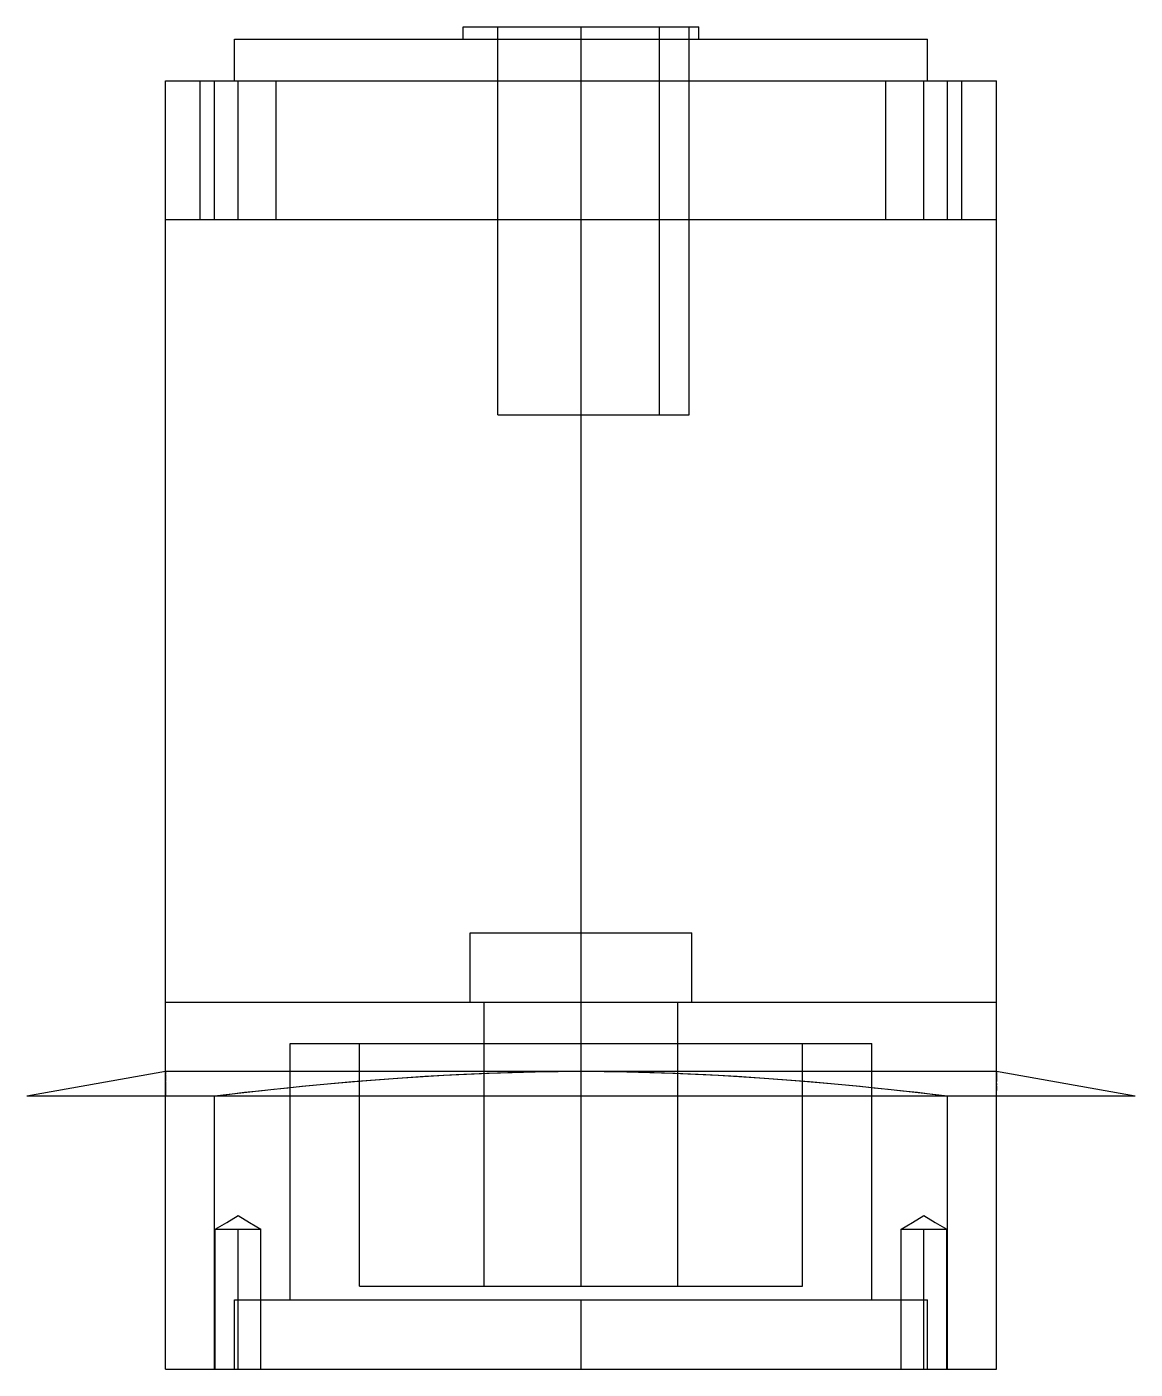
# Model space of a CAD drawing. Header units: millimetres. Extents: x 2 to 216, y 2 to 223.
# Drawn here: x 136 to 216, y 2 to 98.9 of the extents above; entities that cross this region are included whole.
import ezdxf

# ---------------------------------------------------------------- set-up
doc = ezdxf.new("R2010")
doc.units = ezdxf.units.MM
doc.layers.add('可见轮廓', color=7, linetype='Continuous')
doc.layers.add('隐藏线', color=5, linetype='Continuous')

msp = doc.modelspace()

# ---------------------------------------------------------------- linework, layer by layer
at = {"layer": '可见轮廓', "linetype": 'CONTINUOUS'}
for p, q in [((167.5, 98.9), (167.673, 98.9)), ((167.5, 98.45), (167.5, 98.9)), ((167.5, 98), (167.5, 98.9)), ((167.673, 98.9), (168.159, 98.9)), ((168.159, 98.9), (168.941, 98.9)), ((168.941, 98.9), (169.99, 98.9)), ((169.99, 98.9), (171.283, 98.9)), ((170, 70.9), (170, 98.9)), ((171.283, 98.9), (172.752, 98.9)), ((172.752, 98.9), (174.344, 98.9)), ((174.344, 98.9), (176, 98.9)), ((176, 98.9), (177.656, 98.9)), ((176, 98.9), (181.657, 98.9)), ((176, 98.9), (176, 98.9)), ((176, 98), (176, 98.9)), ((176, 70.9), (176, 98.9)), ((177.656, 98.9), (179.248, 98.9)), ((179.248, 98.9), (180.717, 98.9)), ((180.717, 98.9), (182.01, 98.9)), ((181.657, 70.9), (181.657, 98.9)), ((182.01, 98.9), (183.059, 98.9)), ((183.059, 98.9), (183.841, 98.9)), ((183.841, 98.9), (184.327, 98.9)), ((184.327, 98.9), (184.5, 98.9)), ((184.5, 98.45), (184.5, 98.9)), ((184.5, 98), (184.5, 98.9)), ((151, 98), (151.509, 98)), ((151, 96.5), (151, 98)), ((151, 95), (151, 98)), ((151.509, 98), (152.939, 98)), ((152.939, 98), (155.237, 98)), ((155.237, 98), (158.322, 98)), ((158.322, 98), (162.128, 98)), ((162.128, 98), (166.448, 98)), ((166.448, 98), (171.128, 98)), ((167.5, 98), (167.5, 98.45)), ((171.128, 98), (176, 98)), ((176, 98), (180.872, 98)), ((176, 98), (176, 98)), ((176, 95), (176, 98)), ((180.872, 98), (185.552, 98)), ((184.5, 98), (184.5, 98.45)), ((185.552, 98), (189.872, 98)), ((189.872, 98), (193.678, 98)), ((193.678, 98), (196.763, 98)), ((196.763, 98), (199.061, 98)), ((199.061, 98), (200.491, 98)), ((200.491, 98), (201, 98)), ((201, 96.5), (201, 98)), ((201, 95), (201, 98)), ((151, 95), (151, 96.5)), ((201, 95), (201, 96.5)), ((146, 95), (146.208, 95)), ((146, 90), (146, 95)), ((146, 95), (149.542, 95)), ((146, 85), (146, 95)), ((146.208, 95), (146.418, 95)), ((146.418, 95), (146.63, 95)), ((146.63, 95), (146.844, 95)), ((146.844, 95), (147.059, 95)), ((147.059, 95), (147.276, 95)), ((147.276, 95), (147.495, 95)), ((147.495, 95), (147.716, 95)), ((147.716, 95), (147.938, 95)), ((147.938, 95), (148.162, 95)), ((148.162, 95), (148.388, 95)), ((148.388, 95), (148.616, 95)), ((148.501, 85), (148.501, 95)), ((148.616, 95), (148.845, 95)), ((148.845, 95), (149.076, 95)), ((149.076, 95), (149.308, 95)), ((149.308, 95), (149.542, 95)), ((149.542, 95), (176, 95)), ((149.542, 90), (149.542, 95)), ((149.542, 85), (149.542, 95)), ((151.251, 95), (151.251, 95)), ((151.251, 85), (151.251, 95)), ((154.001, 85), (154.001, 95)), ((176, 95), (202.458, 95)), ((176, 95), (176, 95)), ((197.999, 95), (200.749, 95)), ((197.999, 85), (197.999, 95)), ((200.749, 95), (203.499, 95)), ((200.749, 85), (200.749, 95)), ((200.749, 95), (200.749, 95)), ((202.458, 95), (202.692, 95)), ((202.458, 90), (202.458, 95)), ((202.458, 95), (206, 95)), ((202.458, 85), (202.458, 95)), ((202.692, 95), (202.924, 95)), ((202.924, 95), (203.155, 95)), ((203.155, 95), (203.384, 95)), ((203.384, 95), (203.612, 95)), ((203.499, 85), (203.499, 95)), ((203.612, 95), (203.838, 95)), ((203.838, 95), (204.062, 95)), ((204.062, 95), (204.284, 95)), ((204.284, 95), (204.505, 95)), ((204.505, 95), (204.724, 95)), ((204.724, 95), (204.941, 95)), ((204.941, 95), (205.156, 95)), ((205.156, 95), (205.37, 95)), ((205.37, 95), (205.582, 95)), ((205.582, 95), (205.792, 95)), ((205.792, 95), (206, 95)), ((206, 90), (206, 95)), ((206, 85), (206, 95)), ((146, 85), (146, 90)), ((149.542, 85), (149.542, 90)), ((202.458, 85), (202.458, 90)), ((206, 85), (206, 90)), ((146, 85), (146.208, 85)), ((146, 56.75), (146, 85)), ((146, 85), (149.542, 85)), ((146, 85), (176, 85)), ((146, 28.5), (146, 85)), ((146.208, 85), (146.418, 85)), ((146.418, 85), (146.63, 85)), ((146.63, 85), (146.844, 85)), ((146.844, 85), (147.059, 85)), ((147.059, 85), (147.276, 85)), ((147.276, 85), (147.495, 85)), ((147.495, 85), (147.716, 85)), ((147.716, 85), (147.938, 85)), ((147.938, 85), (148.162, 85)), ((148.162, 85), (148.388, 85)), ((148.388, 85), (148.616, 85)), ((148.616, 85), (148.845, 85)), ((148.845, 85), (149.076, 85)), ((149.076, 85), (149.308, 85)), ((149.308, 85), (149.542, 85)), ((149.542, 85), (161, 85)), ((151.251, 85), (151.251, 85)), ((161, 85), (176, 85)), ((176, 85), (191, 85)), ((176, 85), (206, 85)), ((176, 28.5), (176, 85)), ((176, 85), (176, 85)), ((191, 85), (202.458, 85)), ((200.749, 85), (200.749, 85)), ((202.458, 85), (202.692, 85)), ((202.458, 85), (206, 85)), ((202.692, 85), (202.924, 85)), ((202.924, 85), (203.155, 85)), ((203.155, 85), (203.384, 85)), ((203.384, 85), (203.612, 85)), ((203.612, 85), (203.838, 85)), ((203.838, 85), (204.062, 85)), ((204.062, 85), (204.284, 85)), ((204.284, 85), (204.505, 85)), ((204.505, 85), (204.724, 85)), ((204.724, 85), (204.941, 85)), ((204.941, 85), (205.156, 85)), ((205.156, 85), (205.37, 85)), ((205.37, 85), (205.582, 85)), ((205.582, 85), (205.792, 85)), ((205.792, 85), (206, 85)), ((206, 56.75), (206, 85)), ((206, 28.5), (206, 85)), ((146, 28.5), (146, 56.75)), ((206, 28.5), (206, 56.75)), ((168, 28.5), (168, 33.5)), ((176, 28.5), (176, 33.5)), ((184, 28.5), (184, 33.5)), ((146, 28.5), (146.611, 28.5)), ((146, 26), (146, 28.5)), ((146, 23.5), (146, 28.5)), ((146.611, 28.5), (148.327, 28.5)), ((148.327, 28.5), (151.085, 28.5)), ((151.085, 28.5), (154.787, 28.5)), ((154.787, 28.5), (159.353, 28.5)), ((159.353, 28.5), (164.538, 28.5)), ((164.538, 28.5), (170.154, 28.5)), ((169, 8), (169, 28.5)), ((170.154, 28.5), (176, 28.5)), ((176, 28.5), (181.846, 28.5)), ((176, 28.5), (176, 28.5)), ((176, 8), (176, 28.5)), ((176, 23.5), (176, 28.5)), ((181.846, 28.5), (187.462, 28.5)), ((183, 8), (183, 28.5)), ((187.462, 28.5), (192.647, 28.5)), ((192.647, 28.5), (197.213, 28.5)), ((197.213, 28.5), (200.915, 28.5)), ((200.915, 28.5), (203.673, 28.5)), ((203.673, 28.5), (205.389, 28.5)), ((205.389, 28.5), (206, 28.5)), ((206, 26), (206, 28.5)), ((206, 23.5), (206, 28.5)), ((146, 23.5), (146, 26)), ((176, 8), (176, 25.5)), ((206, 23.5), (206, 26)), ((136, 21.737), (146, 23.5)), ((146, 23.5), (146.153, 23.5)), ((146, 23.485), (146, 23.5)), ((146, 23.5), (176, 23.5)), ((146, 23.485), (146, 23.44)), ((146, 23.366), (146, 23.44)), ((146, 23.22), (146, 23.372)), ((146, 23.366), (146, 23.267)), ((146, 23.139), (146, 23.267)), ((146.153, 23.5), (146.588, 23.5)), ((146.588, 23.5), (147.3, 23.5)), ((147.3, 23.5), (148.284, 23.5)), ((148.284, 23.5), (149.55, 23.5)), ((149.55, 23.5), (151.066, 23.5)), ((151.066, 23.5), (152.816, 23.5)), ((152.816, 23.5), (154.787, 23.5)), ((154.787, 23.5), (156.974, 23.5)), ((156.974, 23.5), (159.339, 23.5)), ((159.339, 23.5), (161.862, 23.5)), ((161.862, 23.5), (164.519, 23.5)), ((164.519, 23.5), (167.294, 23.5)), ((164.731, 23.139), (166.996, 23.267)), ((166.108, 23.22), (169.365, 23.372)), ((166.996, 23.267), (169.21, 23.366)), ((167.294, 23.5), (170.15, 23.5)), ((169.21, 23.366), (171.487, 23.44)), ((169.365, 23.372), (172.702, 23.468)), ((170.15, 23.5), (173.06, 23.5)), ((171.487, 23.44), (173.753, 23.485)), ((172.702, 23.468), (176, 23.5)), ((173.06, 23.5), (176, 23.5)), ((173.753, 23.485), (176, 23.5)), ((176, 23.5), (178.94, 23.5)), ((176, 23.5), (178.247, 23.485)), ((176, 23.5), (206, 23.5)), ((176, 21.737), (176, 23.5)), ((176, 23.5), (176, 23.5)), ((176, 23.5), (179.297, 23.468)), ((178.247, 23.485), (180.513, 23.44)), ((178.94, 23.5), (181.85, 23.5)), ((179.297, 23.468), (182.635, 23.372)), ((180.513, 23.44), (182.79, 23.366)), ((181.85, 23.5), (184.706, 23.5)), ((182.635, 23.372), (185.89, 23.22)), ((182.79, 23.366), (185.005, 23.267)), ((184.706, 23.5), (187.481, 23.5)), ((185.005, 23.267), (187.27, 23.139)), ((187.481, 23.5), (190.138, 23.5)), ((190.138, 23.5), (192.661, 23.5)), ((192.661, 23.5), (195.026, 23.5)), ((195.026, 23.5), (197.213, 23.5)), ((197.213, 23.5), (199.184, 23.5)), ((199.184, 23.5), (200.934, 23.5)), ((200.934, 23.5), (202.45, 23.5)), ((202.45, 23.5), (203.716, 23.5)), ((203.716, 23.5), (204.7, 23.5)), ((204.7, 23.5), (205.412, 23.5)), ((205.412, 23.5), (205.847, 23.5)), ((205.847, 23.5), (206, 23.5)), ((206, 23.485), (206, 23.5)), ((206, 23.5), (216, 21.737)), ((206, 23.485), (206, 23.44)), ((206, 23.372), (206, 23.468)), ((206, 23.366), (206, 23.44)), ((206, 23.372), (206, 23.22)), ((206, 23.366), (206, 23.267)), ((206, 23.139), (206, 23.267)), ((146, 23.007), (146, 23.22)), ((146, 23.22), (146, 23.007)), ((146, 22.985), (146, 23.139)), ((146, 22.754), (146, 23.007)), ((146, 22.985), (146, 22.814)), ((146, 22.619), (146, 22.814)), ((146, 22.446), (146, 22.754)), ((146, 22.754), (146, 22.446)), ((146, 22.619), (146, 22.519)), ((146, 22.417), (146, 22.519)), ((146, 22.446), (146, 22.118)), ((146, 22.118), (146, 22.446)), ((146, 22.317), (146, 22.417)), ((146, 22.317), (146, 22.211)), ((152.937, 22.118), (156.139, 22.446)), ((153.818, 22.211), (154.838, 22.317)), ((154.838, 22.317), (155.838, 22.417)), ((155.838, 22.417), (156.896, 22.519)), ((156.139, 22.446), (159.512, 22.754)), ((156.896, 22.519), (157.972, 22.619)), ((157.972, 22.619), (160.239, 22.814)), ((159.512, 22.754), (162.745, 23.007)), ((160.239, 22.814), (162.44, 22.985)), ((162.44, 22.985), (164.731, 23.139)), ((162.745, 23.007), (166.108, 23.22)), ((185.89, 23.22), (189.255, 23.007)), ((187.27, 23.139), (189.56, 22.985)), ((189.255, 23.007), (192.486, 22.754)), ((189.56, 22.985), (191.761, 22.814)), ((191.761, 22.814), (194.028, 22.619)), ((192.486, 22.754), (195.861, 22.446)), ((194.028, 22.619), (195.103, 22.519)), ((195.103, 22.519), (196.161, 22.417)), ((195.861, 22.446), (199.062, 22.118)), ((196.161, 22.417), (197.162, 22.317)), ((197.162, 22.317), (198.182, 22.211)), ((206, 23.007), (206, 23.22)), ((206, 23.22), (206, 23.007)), ((206, 23.139), (206, 22.985)), ((206, 23.007), (206, 22.754)), ((206, 22.814), (206, 22.985)), ((206, 22.619), (206, 22.814)), ((206, 22.446), (206, 22.754)), ((206, 22.619), (206, 22.519)), ((206, 22.417), (206, 22.519)), ((206, 22.446), (206, 22.118)), ((206, 22.118), (206, 22.446)), ((206, 22.317), (206, 22.417)), ((206, 22.211), (206, 22.317)), ((136, 21.737), (176, 21.737)), ((146, 22.1), (146, 22.211)), ((146, 21.737), (146, 22.118)), ((146, 22.118), (146, 21.737)), ((146, 21.985), (146, 22.1)), ((146, 21.863), (146, 21.985)), ((146, 21.863), (146, 21.737)), ((146, 21.737), (146.208, 21.737)), ((146, 12.75), (146, 21.737)), ((146, 21.737), (149.542, 21.737)), ((146, 2), (146, 21.737)), ((146.208, 21.737), (146.418, 21.737)), ((146.418, 21.737), (146.63, 21.737)), ((146.63, 21.737), (146.844, 21.737)), ((146.844, 21.737), (147.059, 21.737)), ((147.059, 21.737), (147.276, 21.737)), ((147.276, 21.737), (147.495, 21.737)), ((147.495, 21.737), (147.716, 21.737)), ((147.716, 21.737), (147.938, 21.737)), ((147.938, 21.737), (148.162, 21.737)), ((148.162, 21.737), (148.388, 21.737)), ((148.388, 21.737), (148.616, 21.737)), ((148.616, 21.737), (148.845, 21.737)), ((148.845, 21.737), (149.076, 21.737)), ((149.076, 21.737), (149.308, 21.737)), ((149.308, 21.737), (149.542, 21.737)), ((149.542, 21.737), (152.937, 22.118)), ((149.542, 21.737), (150.641, 21.863)), ((149.542, 12.75), (149.542, 21.737)), ((149.542, 2), (149.542, 21.737)), ((150.641, 21.863), (151.719, 21.985)), ((151.719, 21.985), (152.778, 22.101)), ((152.778, 22.101), (153.818, 22.211)), ((176, 21.737), (216, 21.737)), ((198.182, 22.211), (199.222, 22.1)), ((199.062, 22.118), (202.458, 21.737)), ((199.222, 22.1), (200.281, 21.985)), ((200.281, 21.985), (201.36, 21.863)), ((201.36, 21.863), (202.458, 21.737)), ((202.458, 21.737), (202.692, 21.737)), ((202.458, 12.75), (202.458, 21.737)), ((202.458, 21.737), (206, 21.737)), ((202.458, 2), (202.458, 21.737)), ((202.692, 21.737), (202.924, 21.737)), ((202.924, 21.737), (203.155, 21.737)), ((203.155, 21.737), (203.384, 21.737)), ((203.384, 21.737), (203.612, 21.737)), ((203.612, 21.737), (203.838, 21.737)), ((203.838, 21.737), (204.062, 21.737)), ((204.062, 21.737), (204.284, 21.737)), ((204.284, 21.737), (204.505, 21.737)), ((204.505, 21.737), (204.724, 21.737)), ((204.724, 21.737), (204.941, 21.737)), ((204.941, 21.737), (205.156, 21.737)), ((205.156, 21.737), (205.37, 21.737)), ((205.37, 21.737), (205.582, 21.737)), ((205.582, 21.737), (205.792, 21.737)), ((205.792, 21.737), (206, 21.737)), ((206, 22.101), (206, 22.211)), ((206, 21.737), (206, 22.118)), ((206, 21.985), (206, 22.101)), ((206, 21.863), (206, 21.985)), ((206, 21.737), (206, 21.863)), ((206, 12.75), (206, 21.737)), ((206, 2), (206, 21.737)), ((146, 11.868), (146, 12.75)), ((149.542, 11.868), (149.542, 12.75)), ((202.458, 11.868), (202.458, 12.75)), ((206, 11.868), (206, 12.75)), ((146, 2), (146, 11.868)), ((149.542, 2), (149.542, 11.868)), ((149.601, 2), (149.601, 12.1)), ((151.251, 2), (151.251, 12.1)), ((152.901, 2), (152.901, 12.1)), ((199.099, 2), (199.099, 12.1)), ((200.749, 2), (200.749, 12.1)), ((202.399, 2), (202.399, 12.1)), ((202.458, 2), (202.458, 11.868)), ((206, 2), (206, 11.868)), ((151, 2), (151, 7)), ((176, 2), (176, 7)), ((201, 2), (201, 7)), ((146, 2), (146.208, 2)), ((146, 2), (149.542, 2)), ((146.208, 2), (146.418, 2)), ((146.418, 2), (146.63, 2)), ((146.63, 2), (146.844, 2)), ((146.844, 2), (147.059, 2)), ((147.059, 2), (147.276, 2)), ((147.276, 2), (147.495, 2)), ((147.495, 2), (147.716, 2)), ((147.716, 2), (147.938, 2)), ((147.938, 2), (148.162, 2)), ((148.162, 2), (148.388, 2)), ((148.388, 2), (148.616, 2)), ((148.616, 2), (148.845, 2)), ((148.845, 2), (149.076, 2)), ((149.076, 2), (149.308, 2)), ((149.308, 2), (149.542, 2)), ((149.542, 2), (176, 2)), ((151.251, 2), (151.251, 2)), ((176, 2), (202.458, 2)), ((176, 2), (176, 2)), ((200.749, 2), (200.749, 2)), ((202.458, 2), (202.692, 2)), ((202.458, 2), (206, 2)), ((202.692, 2), (202.924, 2)), ((202.924, 2), (203.155, 2)), ((203.155, 2), (203.384, 2)), ((203.384, 2), (203.612, 2)), ((203.612, 2), (203.838, 2)), ((203.838, 2), (204.062, 2)), ((204.062, 2), (204.284, 2)), ((204.284, 2), (204.505, 2)), ((204.505, 2), (204.724, 2)), ((204.724, 2), (204.941, 2)), ((204.941, 2), (205.156, 2)), ((205.156, 2), (205.37, 2)), ((205.37, 2), (205.582, 2)), ((205.582, 2), (205.792, 2)), ((205.792, 2), (206, 2))]:
    msp.add_line(p, q, dxfattribs=at)
at = {"layer": '隐藏线'}
for p, q in [((167.5, 98.9), (167.673, 98.9)), ((167.673, 98.9), (168.159, 98.9)), ((168.159, 98.9), (168.941, 98.9)), ((168.941, 98.9), (169.99, 98.9)), ((169.99, 98.9), (171.283, 98.9)), ((170, 98.9), (170.122, 98.9)), ((170, 84.9), (170, 98.9)), ((170.122, 98.9), (170.465, 98.9)), ((170.465, 98.9), (171.017, 98.9)), ((171.017, 98.9), (171.757, 98.9)), ((171.283, 98.9), (172.752, 98.9)), ((171.757, 98.9), (172.671, 98.9)), ((172.671, 98.9), (173.708, 98.9)), ((172.752, 98.9), (174.344, 98.9)), ((173.708, 98.9), (174.831, 98.9)), ((174.344, 98.9), (176, 98.9)), ((174.831, 98.9), (176, 98.9)), ((176, 98.9), (176.461, 98.9)), ((176, 98.9), (177.656, 98.9)), ((176.461, 98.9), (176.919, 98.9)), ((176.919, 98.9), (177.372, 98.9)), ((177.372, 98.9), (177.817, 98.9)), ((177.656, 98.9), (179.248, 98.9)), ((177.817, 98.9), (178.251, 98.9)), ((178.251, 98.9), (178.672, 98.9)), ((178.672, 98.9), (179.077, 98.9)), ((179.077, 98.9), (179.464, 98.9)), ((179.248, 98.9), (180.717, 98.9)), ((179.464, 98.9), (179.83, 98.9)), ((179.83, 98.9), (180.173, 98.9)), ((180.173, 98.9), (180.492, 98.9)), ((180.492, 98.9), (180.785, 98.9)), ((180.717, 98.9), (182.01, 98.9)), ((180.785, 98.9), (181.048, 98.9)), ((181.048, 98.9), (181.282, 98.9)), ((181.282, 98.9), (181.485, 98.9)), ((181.485, 98.9), (181.657, 98.9)), ((181.657, 98.9), (182.728, 98.9)), ((181.657, 84.9), (181.657, 98.9)), ((182.01, 98.9), (183.059, 98.9)), ((182.728, 98.9), (183.8, 98.9)), ((183.059, 98.9), (183.841, 98.9)), ((183.8, 84.9), (183.8, 98.9)), ((183.841, 98.9), (184.327, 98.9)), ((184.327, 98.9), (184.5, 98.9)), ((151, 98), (151.509, 98)), ((151.509, 98), (152.939, 98)), ((152.939, 98), (155.237, 98)), ((155.237, 98), (158.322, 98)), ((158.322, 98), (162.128, 98)), ((162.128, 98), (166.448, 98)), ((166.448, 98), (171.128, 98)), ((167.5, 98), (167.673, 98)), ((167.673, 98), (168.159, 98)), ((168.159, 98), (168.941, 98)), ((168.941, 98), (169.99, 98)), ((169.99, 98), (171.283, 98)), ((171.128, 98), (176, 98)), ((171.283, 98), (172.752, 98)), ((172.752, 98), (174.344, 98)), ((174.344, 98), (176, 98)), ((176, 98), (177.656, 98)), ((176, 98), (180.872, 98)), ((177.656, 98), (179.248, 98)), ((179.248, 98), (180.717, 98)), ((180.717, 98), (182.01, 98)), ((180.872, 98), (185.552, 98)), ((182.01, 98), (183.059, 98)), ((183.059, 98), (183.841, 98)), ((183.841, 98), (184.327, 98)), ((184.327, 98), (184.5, 98)), ((185.552, 98), (189.872, 98)), ((189.872, 98), (193.678, 98)), ((193.678, 98), (196.763, 98)), ((196.763, 98), (199.061, 98)), ((199.061, 98), (200.491, 98)), ((200.491, 98), (201, 98)), ((146, 95), (146.208, 95)), ((146, 90), (146, 95)), ((146.208, 95), (146.418, 95)), ((146.418, 95), (146.63, 95)), ((146.63, 95), (146.844, 95)), ((146.844, 95), (147.059, 95)), ((147.059, 95), (147.276, 95)), ((147.276, 95), (147.495, 95)), ((147.495, 95), (147.716, 95)), ((147.716, 95), (147.938, 95)), ((147.938, 95), (148.162, 95)), ((148.162, 95), (148.388, 95)), ((148.388, 95), (148.616, 95)), ((148.501, 95), (148.557, 95)), ((148.501, 90), (148.501, 95)), ((148.557, 95), (148.715, 95)), ((148.616, 95), (148.845, 95)), ((148.715, 95), (148.967, 95)), ((148.845, 95), (149.076, 95)), ((148.967, 95), (149.307, 95)), ((149.076, 95), (149.308, 95)), ((149.307, 95), (149.725, 95)), ((149.308, 95), (149.542, 95)), ((149.542, 95), (176, 95)), ((149.542, 90), (149.542, 95)), ((149.725, 95), (150.201, 95)), ((150.201, 95), (150.715, 95)), ((150.715, 95), (151.251, 95)), ((151, 95), (151.509, 95)), ((151.251, 95), (151.787, 95)), ((151.509, 95), (152.939, 95)), ((151.787, 95), (152.302, 95)), ((152.302, 95), (152.777, 95)), ((152.777, 95), (153.196, 95)), ((152.939, 95), (155.237, 95)), ((153.196, 95), (153.535, 95)), ((153.535, 95), (153.788, 95)), ((153.788, 95), (153.945, 95)), ((153.945, 95), (154.001, 95)), ((154.001, 90), (154.001, 95)), ((155.237, 95), (158.322, 95)), ((158.322, 95), (162.128, 95)), ((162.128, 95), (166.448, 95)), ((166.448, 95), (171.128, 95)), ((171.128, 95), (176, 95)), ((176, 95), (180.872, 95)), ((176, 95), (202.458, 95)), ((180.872, 95), (185.552, 95)), ((185.552, 95), (189.872, 95)), ((189.872, 95), (193.678, 95)), ((193.678, 95), (196.763, 95)), ((196.763, 95), (199.061, 95)), ((197.999, 95), (198.055, 95)), ((197.999, 90), (197.999, 95)), ((198.055, 95), (198.212, 95)), ((198.212, 95), (198.465, 95)), ((198.465, 95), (198.804, 95)), ((198.804, 95), (199.223, 95)), ((199.061, 95), (200.491, 95)), ((199.223, 95), (199.698, 95)), ((199.698, 95), (200.213, 95)), ((200.213, 95), (200.749, 95)), ((200.491, 95), (201, 95)), ((200.749, 95), (201.285, 95)), ((201.285, 95), (201.799, 95)), ((201.799, 95), (202.275, 95)), ((202.275, 95), (202.693, 95)), ((202.458, 95), (202.692, 95)), ((202.458, 90), (202.458, 95)), ((202.692, 95), (202.924, 95)), ((202.693, 95), (203.033, 95)), ((202.924, 95), (203.155, 95)), ((203.033, 95), (203.285, 95)), ((203.155, 95), (203.384, 95)), ((203.285, 95), (203.443, 95)), ((203.384, 95), (203.612, 95)), ((203.443, 95), (203.499, 95)), ((203.499, 90), (203.499, 95)), ((203.612, 95), (203.838, 95)), ((203.838, 95), (204.062, 95)), ((204.062, 95), (204.284, 95)), ((204.284, 95), (204.505, 95)), ((204.505, 95), (204.724, 95)), ((204.724, 95), (204.941, 95)), ((204.941, 95), (205.156, 95)), ((205.156, 95), (205.37, 95)), ((205.37, 95), (205.582, 95)), ((205.582, 95), (205.792, 95)), ((205.792, 95), (206, 95)), ((206, 90), (206, 95)), ((146, 85), (146, 90)), ((148.501, 85), (148.501, 90)), ((149.542, 85), (149.542, 90)), ((154.001, 85), (154.001, 90)), ((197.999, 85), (197.999, 90)), ((202.458, 85), (202.458, 90)), ((203.499, 85), (203.499, 90)), ((206, 85), (206, 90)), ((146, 85), (146.208, 85)), ((146, 85), (146.068, 85)), ((146.068, 85), (146.262, 85)), ((146.208, 85), (146.418, 85)), ((146.262, 85), (146.58, 85)), ((146.418, 85), (146.63, 85)), ((146.58, 85), (147.022, 85)), ((146.63, 85), (146.844, 85)), ((146.844, 85), (147.059, 85)), ((147.022, 85), (147.596, 85)), ((147.059, 85), (147.276, 85)), ((147.276, 85), (147.495, 85)), ((147.495, 85), (147.716, 85)), ((147.596, 85), (148.288, 85)), ((147.716, 85), (147.938, 85)), ((147.938, 85), (148.162, 85)), ((148.162, 85), (148.388, 85)), ((148.288, 85), (149.097, 85)), ((148.388, 85), (148.616, 85)), ((148.501, 85), (148.557, 85)), ((148.557, 85), (148.715, 85)), ((148.616, 85), (148.845, 85)), ((148.715, 85), (148.967, 85)), ((148.845, 85), (149.076, 85)), ((148.967, 85), (149.307, 85)), ((149.076, 85), (149.308, 85)), ((149.097, 85), (150.019, 85)), ((149.307, 85), (149.725, 85)), ((149.308, 85), (149.542, 85)), ((149.542, 85), (161, 85)), ((149.725, 85), (150.201, 85)), ((150.019, 85), (151.059, 85)), ((150.201, 85), (150.715, 85)), ((150.715, 85), (151.251, 85)), ((151.059, 85), (152.204, 85)), ((151.251, 85), (151.787, 85)), ((151.787, 85), (152.302, 85)), ((152.204, 85), (153.448, 85)), ((152.302, 85), (152.777, 85)), ((152.777, 85), (153.196, 85)), ((153.196, 85), (153.535, 85)), ((153.448, 85), (154.787, 85)), ((153.535, 85), (153.788, 85)), ((153.788, 85), (153.945, 85)), ((153.945, 85), (154.001, 85)), ((154.787, 85), (156.222, 85)), ((156.222, 85), (157.74, 85)), ((157.74, 85), (159.335, 85)), ((159.335, 85), (161, 85)), ((161, 85), (176, 85)), ((161, 85), (162.733, 85)), ((162.733, 85), (164.522, 85)), ((164.522, 85), (166.358, 85)), ((166.358, 85), (168.235, 85)), ((168.235, 85), (170.148, 85)), ((170, 70.9), (170, 84.9)), ((170.148, 85), (172.085, 85)), ((172.085, 85), (174.038, 85)), ((174.038, 85), (176, 85)), ((176, 85), (191, 85)), ((176, 85), (177.962, 85)), ((177.962, 85), (179.915, 85)), ((179.915, 85), (181.852, 85)), ((181.657, 70.9), (181.657, 84.9)), ((181.852, 85), (183.765, 85)), ((183.765, 85), (185.642, 85)), ((183.8, 70.9), (183.8, 84.9)), ((185.642, 85), (187.478, 85)), ((187.478, 85), (189.267, 85)), ((189.267, 85), (191, 85)), ((191, 85), (202.458, 85)), ((191, 85), (192.665, 85)), ((192.665, 85), (194.26, 85)), ((194.26, 85), (195.778, 85)), ((195.778, 85), (197.213, 85)), ((197.213, 85), (198.552, 85)), ((197.999, 85), (198.055, 85)), ((198.055, 85), (198.212, 85)), ((198.212, 85), (198.465, 85)), ((198.465, 85), (198.804, 85)), ((198.552, 85), (199.796, 85)), ((198.804, 85), (199.223, 85)), ((199.223, 85), (199.698, 85)), ((199.698, 85), (200.213, 85)), ((199.796, 85), (200.941, 85)), ((200.213, 85), (200.749, 85)), ((200.749, 85), (201.285, 85)), ((200.941, 85), (201.981, 85)), ((201.285, 85), (201.799, 85)), ((201.799, 85), (202.275, 85)), ((201.981, 85), (202.903, 85)), ((202.275, 85), (202.693, 85)), ((202.458, 85), (202.692, 85)), ((202.692, 85), (202.924, 85)), ((202.693, 85), (203.033, 85)), ((202.903, 85), (203.712, 85)), ((202.924, 85), (203.155, 85)), ((203.033, 85), (203.285, 85)), ((203.155, 85), (203.384, 85)), ((203.285, 85), (203.443, 85)), ((203.384, 85), (203.612, 85)), ((203.443, 85), (203.499, 85)), ((203.612, 85), (203.838, 85)), ((203.712, 85), (204.404, 85)), ((203.838, 85), (204.062, 85)), ((204.062, 85), (204.284, 85)), ((204.284, 85), (204.505, 85)), ((204.404, 85), (204.978, 85)), ((204.505, 85), (204.724, 85)), ((204.724, 85), (204.941, 85)), ((204.941, 85), (205.156, 85)), ((204.978, 85), (205.42, 85)), ((205.156, 85), (205.37, 85)), ((205.37, 85), (205.582, 85)), ((205.42, 85), (205.738, 85)), ((205.582, 85), (205.792, 85)), ((205.738, 85), (205.932, 85)), ((205.792, 85), (206, 85)), ((205.932, 85), (206, 85)), ((170, 70.9), (170.122, 70.9)), ((170.122, 70.9), (170.465, 70.9)), ((170.465, 70.9), (171.017, 70.9)), ((171.017, 70.9), (171.757, 70.9)), ((171.757, 70.9), (172.671, 70.9)), ((172.671, 70.9), (173.708, 70.9)), ((173.708, 70.9), (174.831, 70.9)), ((174.831, 70.9), (176, 70.9)), ((176, 70.9), (176.113, 70.9)), ((176.113, 70.9), (176.226, 70.9)), ((176.226, 70.9), (176.339, 70.9)), ((176.339, 70.9), (176.451, 70.9)), ((176.451, 70.9), (176.564, 70.9)), ((176.564, 70.9), (176.676, 70.9)), ((176.676, 70.9), (176.788, 70.9)), ((176.788, 70.9), (176.9, 70.9)), ((176.9, 70.9), (177.243, 70.9)), ((177.243, 70.9), (177.582, 70.9)), ((177.582, 70.9), (177.915, 70.9)), ((177.915, 70.9), (178.242, 70.9)), ((178.242, 70.9), (178.562, 70.9)), ((178.562, 70.9), (178.872, 70.9)), ((178.872, 70.9), (179.173, 70.9)), ((179.173, 70.9), (179.464, 70.9)), ((179.464, 70.9), (179.83, 70.9)), ((179.83, 70.9), (180.173, 70.9)), ((180.173, 70.9), (180.492, 70.9)), ((180.492, 70.9), (180.785, 70.9)), ((180.785, 70.9), (181.048, 70.9)), ((181.048, 70.9), (181.282, 70.9)), ((181.282, 70.9), (181.485, 70.9)), ((181.485, 70.9), (181.657, 70.9)), ((181.657, 70.9), (182.728, 70.9)), ((182.728, 70.9), (183.8, 70.9)), ((168, 33.5), (168.163, 33.5)), ((168, 31), (168, 33.5)), ((168.163, 33.5), (168.621, 33.5)), ((168.621, 33.5), (169.356, 33.5)), ((169.356, 33.5), (170.343, 33.5)), ((170.343, 33.5), (171.561, 33.5)), ((171.561, 33.5), (172.943, 33.5)), ((172.943, 33.5), (174.441, 33.5)), ((174.441, 33.5), (176, 33.5)), ((176, 33.5), (177.559, 33.5)), ((177.559, 33.5), (179.057, 33.5)), ((179.057, 33.5), (180.439, 33.5)), ((180.439, 33.5), (181.657, 33.5)), ((181.657, 33.5), (182.644, 33.5)), ((182.644, 33.5), (183.379, 33.5)), ((183.379, 33.5), (183.837, 33.5)), ((183.837, 33.5), (184, 33.5)), ((184, 31), (184, 33.5)), ((168, 28.5), (168, 31)), ((184, 28.5), (184, 31)), ((146, 28.5), (146.611, 28.5)), ((146.611, 28.5), (148.327, 28.5)), ((148.327, 28.5), (151.085, 28.5)), ((151.085, 28.5), (154.787, 28.5)), ((154.787, 28.5), (159.353, 28.5)), ((159.353, 28.5), (164.538, 28.5)), ((164.538, 28.5), (170.154, 28.5)), ((168, 28.5), (168.163, 28.5)), ((168.163, 28.5), (168.621, 28.5)), ((168.621, 28.5), (169.356, 28.5)), ((169, 28.5), (169.143, 28.5)), ((169, 18.25), (169, 28.5)), ((169.143, 28.5), (169.543, 28.5)), ((169.356, 28.5), (170.343, 28.5)), ((169.543, 28.5), (170.186, 28.5)), ((170.154, 28.5), (176, 28.5)), ((170.186, 28.5), (171.05, 28.5)), ((170.343, 28.5), (171.561, 28.5)), ((171.05, 28.5), (172.116, 28.5)), ((171.561, 28.5), (172.943, 28.5)), ((172.116, 28.5), (173.325, 28.5)), ((172.943, 28.5), (174.441, 28.5)), ((173.325, 28.5), (174.636, 28.5)), ((174.441, 28.5), (176, 28.5)), ((174.636, 28.5), (176, 28.5)), ((176, 28.5), (177.364, 28.5)), ((176, 28.5), (181.846, 28.5)), ((176, 28.5), (177.559, 28.5)), ((177.364, 28.5), (178.675, 28.5)), ((177.559, 28.5), (179.057, 28.5)), ((178.675, 28.5), (179.884, 28.5)), ((179.057, 28.5), (180.439, 28.5)), ((179.884, 28.5), (180.95, 28.5)), ((180.439, 28.5), (181.657, 28.5)), ((180.95, 28.5), (181.814, 28.5)), ((181.657, 28.5), (182.644, 28.5)), ((181.814, 28.5), (182.457, 28.5)), ((181.846, 28.5), (187.462, 28.5)), ((182.457, 28.5), (182.857, 28.5)), ((182.644, 28.5), (183.379, 28.5)), ((182.857, 28.5), (183, 28.5)), ((183, 18.25), (183, 28.5)), ((183.379, 28.5), (183.837, 28.5)), ((183.837, 28.5), (184, 28.5)), ((187.462, 28.5), (192.647, 28.5)), ((192.647, 28.5), (197.213, 28.5)), ((197.213, 28.5), (200.915, 28.5)), ((200.915, 28.5), (203.673, 28.5)), ((203.673, 28.5), (205.389, 28.5)), ((205.389, 28.5), (206, 28.5)), ((155, 25.5), (155.428, 25.5)), ((155, 16.25), (155, 25.5)), ((155.428, 25.5), (156.629, 25.5)), ((156.629, 25.5), (158.559, 25.5)), ((158.559, 25.5), (161.151, 25.5)), ((160, 25.5), (160.326, 25.5)), ((160, 16.75), (160, 25.5)), ((160.326, 25.5), (161.241, 25.5)), ((161.151, 25.5), (164.347, 25.5)), ((161.241, 25.5), (162.712, 25.5)), ((162.712, 25.5), (164.686, 25.5)), ((164.347, 25.5), (167.976, 25.5)), ((164.686, 25.5), (167.122, 25.5)), ((167.122, 25.5), (169.887, 25.5)), ((167.976, 25.5), (171.907, 25.5)), ((169.887, 25.5), (172.882, 25.5)), ((171.907, 25.5), (176, 25.5)), ((172.882, 25.5), (176, 25.5)), ((176, 25.5), (179.118, 25.5)), ((176, 25.5), (180.093, 25.5)), ((179.118, 25.5), (182.113, 25.5)), ((180.093, 25.5), (184.024, 25.5)), ((182.113, 25.5), (184.878, 25.5)), ((184.024, 25.5), (187.653, 25.5)), ((184.878, 25.5), (187.314, 25.5)), ((187.314, 25.5), (189.288, 25.5)), ((187.653, 25.5), (190.849, 25.5)), ((189.288, 25.5), (190.759, 25.5)), ((190.759, 25.5), (191.674, 25.5)), ((190.849, 25.5), (193.441, 25.5)), ((191.674, 25.5), (192, 25.5)), ((192, 16.75), (192, 25.5)), ((193.441, 25.5), (195.371, 25.5)), ((195.371, 25.5), (196.572, 25.5)), ((196.572, 25.5), (197, 25.5)), ((197, 16.25), (197, 25.5)), ((146, 23.485), (146, 23.5)), ((146, 23.5), (146.153, 23.5)), ((146, 23.44), (146, 23.485)), ((146, 23.44), (146, 23.366)), ((146, 23.267), (146, 23.366)), ((146, 23.139), (146, 23.267)), ((146.153, 23.5), (146.588, 23.5)), ((146.588, 23.5), (147.3, 23.5)), ((147.3, 23.5), (148.284, 23.5)), ((148.284, 23.5), (149.55, 23.5)), ((149.55, 23.5), (151.066, 23.5)), ((151.066, 23.5), (152.816, 23.5)), ((152.816, 23.5), (154.787, 23.5)), ((154.787, 23.5), (156.974, 23.5)), ((156.974, 23.5), (159.339, 23.5)), ((159.339, 23.5), (161.862, 23.5)), ((161.862, 23.5), (164.519, 23.5)), ((164.519, 23.5), (167.294, 23.5)), ((164.73, 23.139), (166.995, 23.267)), ((166.995, 23.267), (169.21, 23.366)), ((167.294, 23.5), (170.15, 23.5)), ((169.21, 23.366), (171.487, 23.44)), ((170.15, 23.5), (173.06, 23.5)), ((171.487, 23.44), (173.753, 23.485)), ((173.06, 23.5), (176, 23.5)), ((173.753, 23.485), (176, 23.5)), ((176, 23.5), (178.247, 23.485)), ((176, 23.5), (178.94, 23.5)), ((178.247, 23.485), (180.513, 23.44)), ((178.94, 23.5), (181.85, 23.5)), ((180.513, 23.44), (182.79, 23.366)), ((181.85, 23.5), (184.706, 23.5)), ((182.79, 23.366), (185.004, 23.267)), ((184.706, 23.5), (187.481, 23.5)), ((185.004, 23.267), (187.269, 23.139)), ((187.481, 23.5), (190.138, 23.5)), ((190.138, 23.5), (192.661, 23.5)), ((192.661, 23.5), (195.026, 23.5)), ((195.026, 23.5), (197.213, 23.5)), ((197.213, 23.5), (199.184, 23.5)), ((199.184, 23.5), (200.934, 23.5)), ((200.934, 23.5), (202.45, 23.5)), ((202.45, 23.5), (203.716, 23.5)), ((203.716, 23.5), (204.7, 23.5)), ((204.7, 23.5), (205.412, 23.5)), ((205.412, 23.5), (205.847, 23.5)), ((205.847, 23.5), (206, 23.5)), ((206, 23.485), (206, 23.5)), ((206, 23.44), (206, 23.485)), ((206, 23.44), (206, 23.366)), ((206, 23.267), (206, 23.366)), ((206, 23.267), (206, 23.139)), ((146, 23.139), (146, 22.985)), ((146, 22.985), (146, 22.814)), ((146, 22.619), (146, 22.814)), ((146, 22.519), (146, 22.619)), ((146, 22.417), (146, 22.519)), ((146, 22.417), (146, 22.317)), ((146, 22.317), (146, 22.211)), ((153.818, 22.211), (154.838, 22.317)), ((154.838, 22.317), (155.839, 22.417)), ((155.839, 22.417), (156.897, 22.519)), ((156.897, 22.519), (157.972, 22.619)), ((157.972, 22.619), (160.239, 22.814)), ((160.239, 22.814), (162.44, 22.985)), ((162.44, 22.985), (164.73, 23.139)), ((187.269, 23.139), (189.56, 22.985)), ((189.56, 22.985), (191.761, 22.814)), ((191.761, 22.814), (194.028, 22.619)), ((194.028, 22.619), (195.104, 22.519)), ((195.104, 22.519), (196.162, 22.417)), ((196.162, 22.417), (197.162, 22.317)), ((197.162, 22.317), (198.182, 22.211)), ((206, 23.139), (206, 22.985)), ((206, 22.814), (206, 22.985)), ((206, 22.619), (206, 22.814)), ((206, 22.619), (206, 22.519)), ((206, 22.417), (206, 22.519)), ((206, 22.417), (206, 22.317)), ((206, 22.211), (206, 22.317)), ((146, 22.101), (146, 22.211)), ((146, 21.985), (146, 22.101)), ((146, 21.863), (146, 21.985)), ((146, 21.737), (146, 21.863)), ((146, 21.737), (146.208, 21.737)), ((146, 12.75), (146, 21.737)), ((146.208, 21.737), (146.418, 21.737)), ((146.418, 21.737), (146.63, 21.737)), ((146.63, 21.737), (146.844, 21.737)), ((146.844, 21.737), (147.059, 21.737)), ((147.059, 21.737), (147.276, 21.737)), ((147.276, 21.737), (147.495, 21.737)), ((147.495, 21.737), (147.716, 21.737)), ((147.716, 21.737), (147.938, 21.737)), ((147.938, 21.737), (148.162, 21.737)), ((148.162, 21.737), (148.388, 21.737)), ((148.388, 21.737), (148.616, 21.737)), ((148.616, 21.737), (148.845, 21.737)), ((148.845, 21.737), (149.076, 21.737)), ((149.076, 21.737), (149.308, 21.737)), ((149.308, 21.737), (149.542, 21.737)), ((149.542, 21.737), (150.64, 21.863)), ((149.542, 12.75), (149.542, 21.737)), ((150.64, 21.863), (151.719, 21.985)), ((151.719, 21.985), (152.778, 22.1)), ((152.778, 22.1), (153.818, 22.211)), ((198.182, 22.211), (199.222, 22.101)), ((199.222, 22.101), (200.281, 21.985)), ((200.281, 21.985), (201.359, 21.863)), ((201.359, 21.863), (202.458, 21.737)), ((202.458, 21.737), (202.692, 21.737)), ((202.458, 12.75), (202.458, 21.737)), ((202.692, 21.737), (202.924, 21.737)), ((202.924, 21.737), (203.155, 21.737)), ((203.155, 21.737), (203.384, 21.737)), ((203.384, 21.737), (203.612, 21.737)), ((203.612, 21.737), (203.838, 21.737)), ((203.838, 21.737), (204.062, 21.737)), ((204.062, 21.737), (204.284, 21.737)), ((204.284, 21.737), (204.505, 21.737)), ((204.505, 21.737), (204.724, 21.737)), ((204.724, 21.737), (204.941, 21.737)), ((204.941, 21.737), (205.156, 21.737)), ((205.156, 21.737), (205.37, 21.737)), ((205.37, 21.737), (205.582, 21.737)), ((205.582, 21.737), (205.792, 21.737)), ((205.792, 21.737), (206, 21.737)), ((206, 22.1), (206, 22.211)), ((206, 21.985), (206, 22.1)), ((206, 21.863), (206, 21.985)), ((206, 21.737), (206, 21.863)), ((206, 12.75), (206, 21.737)), ((169, 8), (169, 18.25)), ((183, 8), (183, 18.25)), ((160, 8), (160, 16.75)), ((192, 8), (192, 16.75)), ((155, 7), (155, 16.25)), ((197, 7), (197, 16.25)), ((146, 11.868), (146, 12.75)), ((149.542, 11.868), (149.542, 12.75)), ((150.426, 12.596), (151.251, 13.091)), ((151.251, 13.091), (152.076, 12.596)), ((199.924, 12.596), (200.749, 13.091)), ((200.749, 13.091), (201.574, 12.596)), ((202.458, 11.868), (202.458, 12.75)), ((206, 11.868), (206, 12.75)), ((146, 2), (146, 11.868)), ((149.542, 2), (149.542, 11.868)), ((149.601, 12.1), (150.426, 12.596)), ((149.601, 12.1), (149.635, 12.1)), ((149.601, 7.05), (149.601, 12.1)), ((149.635, 12.1), (149.729, 12.1)), ((149.729, 12.1), (149.881, 12.1)), ((149.881, 12.1), (150.085, 12.1)), ((150.085, 12.1), (150.336, 12.1)), ((150.336, 12.1), (150.621, 12.1)), ((150.621, 12.1), (150.93, 12.1)), ((150.93, 12.1), (151.251, 12.1)), ((151.251, 12.1), (151.573, 12.1)), ((151.573, 12.1), (151.882, 12.1)), ((151.882, 12.1), (152.167, 12.1)), ((152.076, 12.596), (152.901, 12.1)), ((152.167, 12.1), (152.418, 12.1)), ((152.418, 12.1), (152.622, 12.1)), ((152.622, 12.1), (152.773, 12.1)), ((152.773, 12.1), (152.868, 12.1)), ((152.868, 12.1), (152.901, 12.1)), ((152.901, 7.05), (152.901, 12.1)), ((199.099, 12.1), (199.924, 12.596)), ((199.099, 12.1), (199.132, 12.1)), ((199.099, 7.05), (199.099, 12.1)), ((199.132, 12.1), (199.227, 12.1)), ((199.227, 12.1), (199.378, 12.1)), ((199.378, 12.1), (199.582, 12.1)), ((199.582, 12.1), (199.833, 12.1)), ((199.833, 12.1), (200.118, 12.1)), ((200.118, 12.1), (200.427, 12.1)), ((200.427, 12.1), (200.749, 12.1)), ((200.749, 12.1), (201.07, 12.1)), ((201.07, 12.1), (201.379, 12.1)), ((201.379, 12.1), (201.664, 12.1)), ((201.574, 12.596), (202.399, 12.1)), ((201.664, 12.1), (201.915, 12.1)), ((201.915, 12.1), (202.119, 12.1)), ((202.119, 12.1), (202.271, 12.1)), ((202.271, 12.1), (202.365, 12.1)), ((202.365, 12.1), (202.399, 12.1)), ((202.399, 7.05), (202.399, 12.1)), ((202.458, 2), (202.458, 11.868)), ((206, 2), (206, 11.868)), ((160, 8), (160.326, 8)), ((160.326, 8), (161.241, 8)), ((161.241, 8), (162.712, 8)), ((162.712, 8), (164.686, 8)), ((164.686, 8), (167.122, 8)), ((167.122, 8), (169.887, 8)), ((169, 8), (169.143, 8)), ((169.143, 8), (169.543, 8)), ((169.543, 8), (170.186, 8)), ((169.887, 8), (172.882, 8)), ((170.186, 8), (171.05, 8)), ((171.05, 8), (172.116, 8)), ((172.116, 8), (173.325, 8)), ((172.882, 8), (176, 8)), ((173.325, 8), (174.636, 8)), ((174.636, 8), (176, 8)), ((176, 8), (177.364, 8)), ((176, 8), (179.118, 8)), ((177.364, 8), (178.675, 8)), ((178.675, 8), (179.884, 8)), ((179.118, 8), (182.113, 8)), ((179.884, 8), (180.95, 8)), ((180.95, 8), (181.814, 8)), ((181.814, 8), (182.457, 8)), ((182.113, 8), (184.878, 8)), ((182.457, 8), (182.857, 8)), ((182.857, 8), (183, 8)), ((184.878, 8), (187.314, 8)), ((187.314, 8), (189.288, 8)), ((189.288, 8), (190.759, 8)), ((190.759, 8), (191.674, 8)), ((191.674, 8), (192, 8)), ((149.601, 2), (149.601, 7.05)), ((151, 7), (151.509, 7)), ((151, 4.5), (151, 7)), ((151.509, 7), (152.939, 7)), ((152.901, 2), (152.901, 7.05)), ((152.939, 7), (155.237, 7)), ((155, 7), (155.428, 7)), ((155.237, 7), (158.322, 7)), ((155.428, 7), (156.629, 7)), ((156.629, 7), (158.559, 7)), ((158.322, 7), (162.128, 7)), ((158.559, 7), (161.151, 7)), ((161.151, 7), (164.347, 7)), ((162.128, 7), (166.448, 7)), ((164.347, 7), (167.976, 7)), ((166.448, 7), (171.128, 7)), ((167.976, 7), (171.907, 7)), ((171.128, 7), (176, 7)), ((171.907, 7), (176, 7)), ((176, 7), (180.872, 7)), ((176, 7), (180.093, 7)), ((180.093, 7), (184.024, 7)), ((180.872, 7), (185.552, 7)), ((184.024, 7), (187.653, 7)), ((185.552, 7), (189.872, 7)), ((187.653, 7), (190.849, 7)), ((189.872, 7), (193.678, 7)), ((190.849, 7), (193.441, 7)), ((193.441, 7), (195.371, 7)), ((193.678, 7), (196.763, 7)), ((195.371, 7), (196.572, 7)), ((196.572, 7), (197, 7)), ((196.763, 7), (199.061, 7)), ((199.061, 7), (200.491, 7)), ((199.099, 2), (199.099, 7.05)), ((200.491, 7), (201, 7)), ((201, 4.5), (201, 7)), ((202.399, 2), (202.399, 7.05)), ((151, 2), (151, 4.5)), ((201, 2), (201, 4.5)), ((146, 2), (146.208, 2)), ((146.208, 2), (146.418, 2)), ((146.418, 2), (146.63, 2)), ((146.63, 2), (146.844, 2)), ((146.844, 2), (147.059, 2)), ((147.059, 2), (147.276, 2)), ((147.276, 2), (147.495, 2)), ((147.495, 2), (147.716, 2)), ((147.716, 2), (147.938, 2)), ((147.938, 2), (148.162, 2)), ((148.162, 2), (148.388, 2)), ((148.388, 2), (148.616, 2)), ((148.616, 2), (148.845, 2)), ((148.845, 2), (149.076, 2)), ((149.076, 2), (149.308, 2)), ((149.308, 2), (149.542, 2)), ((149.542, 2), (176, 2)), ((149.601, 2), (149.635, 2)), ((149.635, 2), (149.729, 2)), ((149.729, 2), (149.881, 2)), ((149.881, 2), (150.085, 2)), ((150.085, 2), (150.336, 2)), ((150.336, 2), (150.621, 2)), ((150.621, 2), (150.93, 2)), ((150.93, 2), (151.251, 2)), ((151, 2), (151.509, 2)), ((151.251, 2), (151.573, 2)), ((151.509, 2), (152.939, 2)), ((151.573, 2), (151.882, 2)), ((151.882, 2), (152.167, 2)), ((152.167, 2), (152.418, 2)), ((152.418, 2), (152.622, 2)), ((152.622, 2), (152.773, 2)), ((152.773, 2), (152.868, 2)), ((152.868, 2), (152.901, 2)), ((152.939, 2), (155.237, 2)), ((155.237, 2), (158.322, 2)), ((158.322, 2), (162.128, 2)), ((162.128, 2), (166.448, 2)), ((166.448, 2), (171.128, 2)), ((171.128, 2), (176, 2)), ((176, 2), (180.872, 2)), ((176, 2), (202.458, 2)), ((180.872, 2), (185.552, 2)), ((185.552, 2), (189.872, 2)), ((189.872, 2), (193.678, 2)), ((193.678, 2), (196.763, 2)), ((196.763, 2), (199.061, 2)), ((199.061, 2), (200.491, 2)), ((199.099, 2), (199.132, 2)), ((199.132, 2), (199.227, 2)), ((199.227, 2), (199.378, 2)), ((199.378, 2), (199.582, 2)), ((199.582, 2), (199.833, 2)), ((199.833, 2), (200.118, 2)), ((200.118, 2), (200.427, 2)), ((200.427, 2), (200.749, 2)), ((200.491, 2), (201, 2)), ((200.749, 2), (201.07, 2)), ((201.07, 2), (201.379, 2)), ((201.379, 2), (201.664, 2)), ((201.664, 2), (201.915, 2)), ((201.915, 2), (202.119, 2)), ((202.119, 2), (202.271, 2)), ((202.271, 2), (202.365, 2)), ((202.365, 2), (202.399, 2)), ((202.458, 2), (202.692, 2)), ((202.692, 2), (202.924, 2)), ((202.924, 2), (203.155, 2)), ((203.155, 2), (203.384, 2)), ((203.384, 2), (203.612, 2)), ((203.612, 2), (203.838, 2)), ((203.838, 2), (204.062, 2)), ((204.062, 2), (204.284, 2)), ((204.284, 2), (204.505, 2)), ((204.505, 2), (204.724, 2)), ((204.724, 2), (204.941, 2)), ((204.941, 2), (205.156, 2)), ((205.156, 2), (205.37, 2)), ((205.37, 2), (205.582, 2)), ((205.582, 2), (205.792, 2)), ((205.792, 2), (206, 2))]:
    msp.add_line(p, q, dxfattribs=at)

doc.saveas('drawing.dxf')
